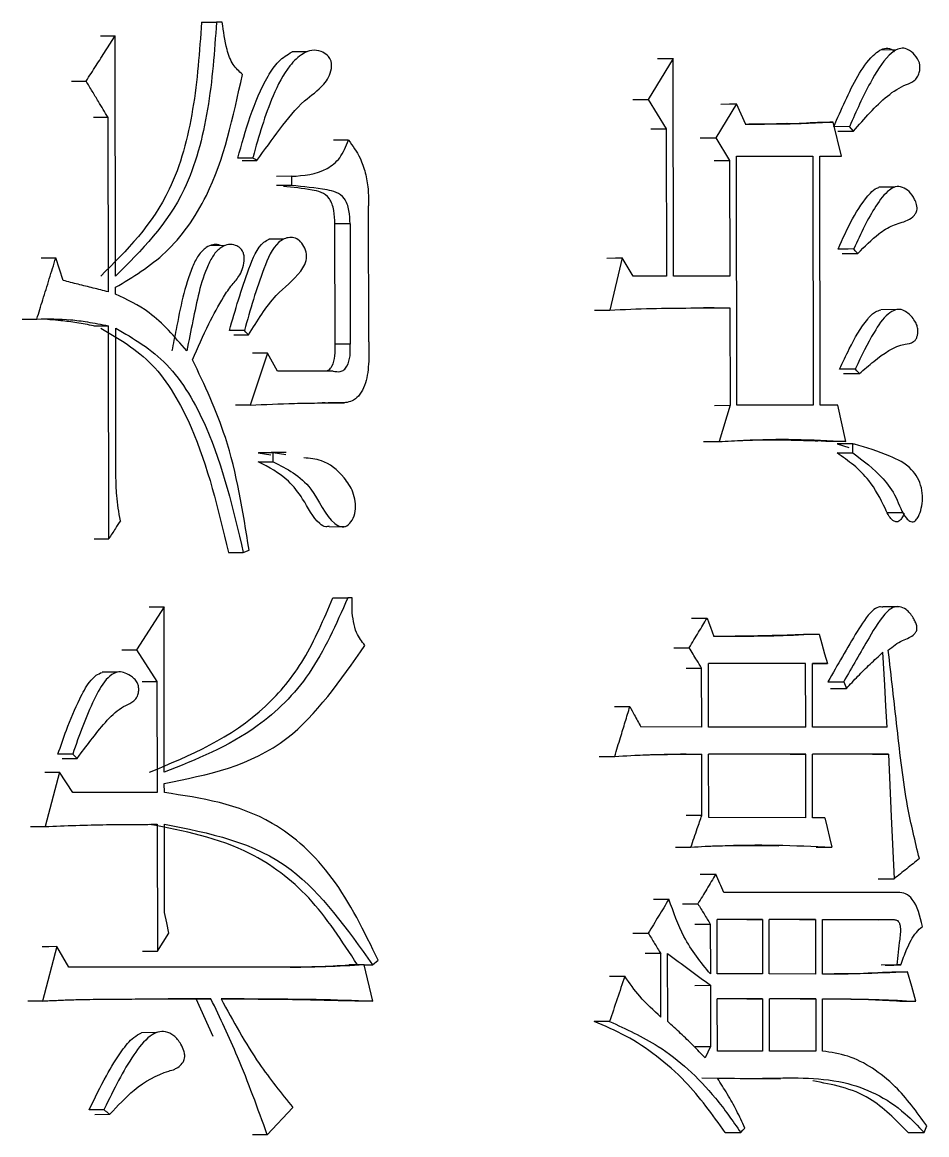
# Model space of a CAD drawing. Header units: millimetres. Extents: x 2384 to 4064, y 886 to 2074.
# Drawn here: x 2982.91 to 2987.23, y 1070.81 to 1076.12 of the extents above; entities that cross this region are included whole.
import ezdxf

# ---------------------------------------------------------------- set-up
doc = ezdxf.new("R2010")
doc.units = ezdxf.units.MM

msp = doc.modelspace()

# ---------------------------------------------------------------- linework, layer by layer
at = {"color": 7, "linetype": 'Continuous', "lineweight": 25}
for p, q in [((2983.7691, 1076.117), (2983.8399, 1076.1172)), ((2983.8674, 1076.1172), (2983.8399, 1076.1172)), ((2983.3583, 1074.9057), (2983.3563, 1076.0524)), ((2984.2727, 1075.9761), (2984.2009, 1075.9759)), ((2986.019, 1075.9436), (2985.9007, 1075.749)), ((2986.0208, 1074.9052), (2986.019, 1075.9436)), ((2987.0845, 1075.9849), (2987.0088, 1075.9847)), ((2983.1474, 1075.8358), (2983.2177, 1075.8361)), ((2985.9007, 1075.749), (2985.9867, 1075.6083)), ((2986.3214, 1075.7272), (2986.2234, 1075.565)), ((2986.3673, 1075.6298), (2986.3214, 1075.7272)), ((2983.3223, 1075.663), (2983.2521, 1075.6627)), ((2983.3237, 1074.83), (2983.3223, 1075.663)), ((2986.8229, 1075.4782), (2986.7838, 1075.6405)), ((2985.9867, 1075.6083), (2985.9878, 1074.9052)), ((2986.8614, 1075.6188), (2986.7863, 1075.6186)), ((2986.8057, 1075.597), (2986.8808, 1075.5972)), ((2984.4699, 1075.5546), (2984.3983, 1075.5544)), ((2986.2234, 1075.565), (2986.2891, 1075.4568)), ((2984.0126, 1075.4682), (2983.9413, 1075.4679)), ((2986.3218, 1075.4784), (2986.6868, 1075.4783)), ((2986.3238, 1074.2885), (2986.3218, 1075.4784)), ((2986.6121, 1075.478), (2986.6868, 1075.4783)), ((2986.6868, 1075.4783), (2986.6888, 1074.2884)), ((2986.7192, 1075.4782), (2986.8229, 1075.4782)), ((2986.7212, 1074.2883), (2986.7192, 1075.4782)), ((2986.748, 1075.478), (2986.8229, 1075.4782)), ((2983.9618, 1075.4571), (2984.0332, 1075.4574)), ((2986.2891, 1075.4568), (2986.29, 1074.9051)), ((2984.1976, 1075.3816), (2984.1264, 1075.3813)), ((2984.1976, 1075.3816), (2984.1977, 1075.3383)), ((2984.1977, 1075.3383), (2984.1265, 1075.3381)), ((2987.0765, 1075.3298), (2987.0009, 1075.3296)), ((2984.5666, 1074.5918), (2984.5655, 1075.2409)), ((2984.4774, 1075.1544), (2984.4054, 1075.1541)), ((2984.4064, 1074.5808), (2984.4054, 1075.1541)), ((2984.4774, 1075.1544), (2984.4784, 1074.581)), ((2983.8786, 1075.0507), (2983.8073, 1075.0504)), ((2984.1607, 1075.0818), (2984.0891, 1075.0815)), ((2983.1079, 1074.8841), (2983.0728, 1074.9923)), ((2985.7763, 1074.9918), (2985.7171, 1074.743)), ((2985.8294, 1074.9052), (2985.7763, 1074.9918)), ((2986.8261, 1075.0128), (2986.9012, 1075.0131)), ((2985.9878, 1074.9052), (2985.8294, 1074.9052)), ((2986.29, 1074.9051), (2986.0208, 1074.9052)), ((2983.3584, 1074.8192), (2983.3584, 1074.8517)), ((2986.2159, 1074.7534), (2986.1652, 1074.7532)), ((2986.2162, 1074.7534), (2986.2903, 1074.7536)), ((2986.2903, 1074.7536), (2986.2911, 1074.2885)), ((2987.0872, 1074.745), (2987.0115, 1074.7447)), ((2983.2538, 1074.6675), (2983.324, 1074.6678)), ((2983.3257, 1073.6509), (2983.324, 1074.6678)), ((2983.3599, 1073.9538), (2983.3587, 1074.6569)), ((2983.9729, 1074.646), (2983.902, 1074.6458)), ((2984.4784, 1074.581), (2984.4064, 1074.5808)), ((2984.0828, 1074.5379), (2984.001, 1074.2891)), ((2984.1308, 1074.4513), (2984.0828, 1074.5379)), ((2984.397, 1074.4513), (2984.1308, 1074.4513)), ((2986.8893, 1074.4613), (2986.8143, 1074.4611)), ((2986.8335, 1074.4395), (2986.9087, 1074.4397)), ((2984.3593, 1074.2996), (2984.3448, 1074.2995)), ((2984.4312, 1074.2998), (2984.373, 1074.2996)), ((2984.4314, 1074.2998), (2984.4516, 1074.2999)), ((2984.001, 1074.2891), (2983.93, 1074.2888)), ((2986.217, 1074.2882), (2986.2911, 1074.2885)), ((2986.2911, 1074.2885), (2986.239, 1074.1154)), ((2986.6888, 1074.2884), (2986.3238, 1074.2885)), ((2986.8055, 1074.2883), (2986.7212, 1074.2883)), ((2986.8446, 1074.1152), (2986.8055, 1074.2883)), ((2986.8018, 1074.1041), (2986.8588, 1074.0877)), ((2986.8769, 1074.1044), (2986.802, 1074.1041)), ((2986.877, 1074.0611), (2986.8769, 1074.1044)), ((2984.0395, 1074.0617), (2984.1001, 1074.0515)), ((2984.111, 1074.0619), (2984.0399, 1074.0617)), ((2984.1731, 1074.0635), (2984.1015, 1074.0632)), ((2984.1716, 1074.0517), (2984.111, 1074.0619)), ((2984.111, 1074.0185), (2984.111, 1074.0619)), ((2986.8019, 1074.061), (2986.877, 1074.0613)), ((2984.0399, 1074.0182), (2984.111, 1074.0185)), ((2987.0406, 1073.7768), (2987.1163, 1073.7771)), ((2984.3791, 1073.7089), (2984.433, 1073.7091)), ((2984.4343, 1073.7091), (2984.4511, 1073.7092)), ((2983.2555, 1073.6507), (2983.3257, 1073.6509)), ((2983.9679, 1073.586), (2983.9953, 1073.5968)), ((2984.3952, 1073.3693), (2984.4668, 1073.3695)), ((2984.4872, 1073.3695), (2984.4668, 1073.3695)), ((2983.5895, 1073.3264), (2983.4584, 1073.1209)), ((2983.5908, 1072.5368), (2983.5895, 1073.3264)), ((2987.0968, 1073.3268), (2987.0211, 1073.3265)), ((2986.5243, 1073.1905), (2986.6417, 1073.1955)), ((2986.0224, 1073.1309), (2986.0962, 1073.1311)), ((2983.4584, 1073.1209), (2983.5555, 1072.9694)), ((2986.156, 1072.7525), (2986.1555, 1073.0337)), ((2986.6519, 1073.0552), (2986.1883, 1073.0554)), ((2986.1888, 1072.7525), (2986.1883, 1073.0554)), ((2986.6519, 1073.0552), (2986.5773, 1073.0549)), ((2986.6524, 1072.7523), (2986.6519, 1073.0552)), ((2986.7557, 1073.0552), (2986.6844, 1073.0552)), ((2986.6849, 1072.7523), (2986.6844, 1073.0552)), ((2986.6844, 1073.0549), (2986.7557, 1073.0552)), ((2983.3644, 1073.014), (2983.2937, 1073.0137)), ((2983.5555, 1072.9694), (2983.5564, 1072.4394)), ((2986.7715, 1072.9359), (2986.8466, 1072.9361)), ((2986.156, 1072.7525), (2985.8661, 1072.7526)), ((2986.6524, 1072.7523), (2986.1888, 1072.7525)), ((2987.0405, 1072.7522), (2986.6849, 1072.7523)), ((2983.1535, 1072.6234), (2983.0832, 1072.6231)), ((2983.1041, 1072.6015), (2983.1744, 1072.6018)), ((2986.082, 1072.6224), (2986.0548, 1072.6224)), ((2986.082, 1072.6224), (2986.1562, 1072.6227)), ((2986.1567, 1072.3306), (2986.1562, 1072.6227)), ((2986.6526, 1072.6225), (2986.189, 1072.6227)), ((2986.1895, 1072.3198), (2986.189, 1072.6227)), ((2986.578, 1072.6223), (2986.6526, 1072.6225)), ((2986.6531, 1072.3196), (2986.6526, 1072.6225)), ((2987.0472, 1072.6224), (2986.6851, 1072.6225)), ((2986.6856, 1072.3196), (2986.6851, 1072.6225)), ((2986.9719, 1072.6221), (2986.6851, 1072.6222)), ((2986.9719, 1072.6221), (2987.0472, 1072.6224)), ((2983.0909, 1072.5368), (2983.0216, 1072.2772)), ((2983.1538, 1072.4394), (2983.0909, 1072.5368)), ((2983.5564, 1072.4394), (2983.1538, 1072.4394)), ((2983.591, 1072.4394), (2983.5909, 1072.4827)), ((2986.1567, 1072.3306), (2986.0825, 1072.3304)), ((2983.4863, 1072.2877), (2983.5074, 1072.2878)), ((2983.5567, 1072.2879), (2983.5577, 1071.6822)), ((2983.592, 1071.8661), (2983.5913, 1072.2879)), ((2986.6531, 1072.3196), (2986.1895, 1072.3198)), ((2986.744, 1072.3196), (2986.6856, 1072.3196)), ((2986.0303, 1072.1789), (2986.1044, 1072.1792)), ((2986.7017, 1072.1787), (2986.7767, 1072.179)), ((2987.0934, 1071.9625), (2986.2623, 1071.9628)), ((2985.9258, 1071.9301), (2985.9994, 1071.9304)), ((2986.1969, 1071.8114), (2986.1973, 1071.5734)), ((2986.4456, 1071.8329), (2986.2297, 1071.833)), ((2986.2301, 1071.5734), (2986.2297, 1071.833)), ((2986.3713, 1071.8327), (2986.4456, 1071.8329)), ((2986.4456, 1071.8329), (2986.446, 1071.5733)), ((2986.6994, 1071.8328), (2986.4782, 1071.8329)), ((2986.4786, 1071.5733), (2986.4782, 1071.8329)), ((2986.6248, 1071.8326), (2986.6994, 1071.8328)), ((2986.6994, 1071.8328), (2986.6999, 1071.5732)), ((2986.7319, 1071.8328), (2987.0743, 1071.8327)), ((2986.7323, 1071.5732), (2986.7319, 1071.8328)), ((2986.9989, 1071.8324), (2986.7319, 1071.8325)), ((2986.999, 1071.8324), (2987.0744, 1071.8327)), ((2983.5577, 1071.6822), (2983.6129, 1071.7687)), ((2983.0784, 1071.7039), (2983.009, 1071.4443)), ((2983.1344, 1071.6065), (2983.0784, 1071.7039)), ((2983.4873, 1071.6819), (2983.5577, 1071.6822)), ((2984.5852, 1071.6171), (2984.6123, 1071.6387)), ((2985.9603, 1071.6708), (2985.8867, 1071.6706)), ((2985.9609, 1071.3679), (2985.9603, 1071.6708)), ((2985.9939, 1071.3463), (2985.9933, 1071.6708)), ((2984.2109, 1071.6064), (2983.1344, 1071.6065)), ((2984.5445, 1071.6171), (2984.4728, 1071.6169)), ((2984.5855, 1071.444), (2984.5445, 1071.6171)), ((2984.5445, 1071.617), (2984.5852, 1071.6171)), ((2987.0875, 1071.6163), (2987.0123, 1071.6161)), ((2987.1068, 1071.6163), (2987.0875, 1071.6163)), ((2985.7154, 1071.5625), (2985.7888, 1071.5627)), ((2986.446, 1071.5733), (2986.2301, 1071.5734)), ((2986.6999, 1071.5732), (2986.4786, 1071.5733)), ((2986.1235, 1071.5191), (2986.1974, 1071.5193)), ((2986.1974, 1071.5193), (2986.1979, 1071.2272)), ((2983.009, 1071.4443), (2982.939, 1071.444)), ((2983.7423, 1071.4547), (2983.6098, 1071.4545)), ((2983.8245, 1071.2748), (2983.7423, 1071.4547)), ((2983.8134, 1071.455), (2983.7426, 1071.4547)), ((2984.5855, 1071.444), (2984.5138, 1071.4438)), ((2986.4462, 1071.4543), (2986.2303, 1071.4544)), ((2986.2308, 1071.2056), (2986.2303, 1071.4544)), ((2986.3719, 1071.4541), (2986.4462, 1071.4543)), ((2986.4462, 1071.4543), (2986.4466, 1071.2055)), ((2986.7001, 1071.4542), (2986.4789, 1071.4543)), ((2986.4793, 1071.2055), (2986.4789, 1071.4543)), ((2986.6254, 1071.454), (2986.7001, 1071.4542)), ((2986.7001, 1071.4542), (2986.7005, 1071.2054)), ((2986.7329, 1071.2054), (2986.7325, 1071.4542)), ((2987.1023, 1071.443), (2987.1778, 1071.4432)), ((2983.5533, 1071.2932), (2983.4825, 1071.2929)), ((2986.124, 1071.227), (2986.1979, 1071.2272)), ((2986.4466, 1071.2055), (2986.2308, 1071.2056)), ((2986.7005, 1071.2054), (2986.4793, 1071.2055)), ((2986.5314, 1071.0708), (2986.1567, 1071.0756)), ((2983.3025, 1070.925), (2983.232, 1070.9248)), ((2983.2599, 1070.9031), (2983.3304, 1070.9033)), ((2984.0824, 1070.806), (2984.2051, 1070.9356)), ((2984.0824, 1070.806), (2984.0113, 1070.8058)), ((2986.2683, 1070.8159), (2986.3428, 1070.8161)), ((2987.1421, 1070.8158), (2987.2175, 1070.816))]:
    msp.add_line(p, q, dxfattribs=at)
at = {"color": 7, "linetype": 'Continuous', "lineweight": 25, "flags": 128}
for points in [[(2983.2861, 1076.0521), (2983.3253, 1076.0523), (2983.3563, 1076.0524)], [(2985.9453, 1075.9434), (2985.9865, 1075.9435), (2986.019, 1075.9436)], [(2985.8271, 1075.7487), (2985.8682, 1075.7488), (2985.9007, 1075.749)], [(2986.2472, 1075.7269), (2986.2886, 1075.7271), (2986.3214, 1075.7272)], [(2986.7088, 1075.6402), (2986.7508, 1075.6404), (2986.7838, 1075.6405)], [(2985.913, 1075.6081), (2985.9541, 1075.6082), (2985.9867, 1075.6083)], [(2986.8809, 1075.5972), (2986.8711, 1075.608), (2986.8614, 1075.6188)], [(2986.1494, 1075.5647), (2986.1907, 1075.5648), (2986.2234, 1075.565)], [(2984.0332, 1075.4573), (2984.0229, 1075.4628), (2984.0127, 1075.4682)], [(2986.2148, 1075.4565), (2986.2564, 1075.4566), (2986.2891, 1075.4568)], [(2983.003, 1074.9921), (2983.042, 1074.9922), (2983.0728, 1074.9923)], [(2985.703, 1074.9915), (2985.7439, 1074.9917), (2985.7763, 1074.9918)], [(2986.8818, 1075.0347), (2986.8544, 1075.0346), (2986.8306, 1075.0345), (2986.8069, 1075.0344)], [(2986.9012, 1075.013), (2986.8964, 1075.0185), (2986.8891, 1075.0266), (2986.8818, 1075.0347)], [(2985.6439, 1074.7428), (2985.6847, 1074.7429), (2985.7171, 1074.743)], [(2982.9128, 1074.7), (2982.9517, 1074.7002), (2982.9826, 1074.7003)], [(2983.9226, 1074.6242), (2983.9482, 1074.6242), (2983.9709, 1074.6243), (2983.9935, 1074.6244)], [(2983.9935, 1074.6244), (2983.9884, 1074.6298), (2983.9807, 1074.6379), (2983.9729, 1074.646)], [(2984.0828, 1074.5379), (2984.0428, 1074.5377), (2984.0117, 1074.5376)], [(2986.9087, 1074.4397), (2986.9038, 1074.4451), (2986.8966, 1074.4532), (2986.8893, 1074.4613)], [(2986.1647, 1074.1152), (2986.2063, 1074.1153), (2986.239, 1074.1154)], [(2986.8446, 1074.1152), (2986.8026, 1074.1151), (2986.7697, 1074.115)], [(2983.8969, 1073.5857), (2983.9255, 1073.5858), (2983.9467, 1073.5859), (2983.9679, 1073.586)], [(2983.519, 1073.3261), (2983.5583, 1073.3263), (2983.5895, 1073.3264)], [(2986.1074, 1073.2715), (2986.1487, 1073.2716), (2986.1813, 1073.2717)], [(2986.1813, 1073.2717), (2986.1896, 1073.2501), (2986.1978, 1073.2284), (2986.2061, 1073.2068), (2986.2143, 1073.1852)], [(2986.6417, 1073.1955), (2986.6836, 1073.1957), (2986.7166, 1073.1958)], [(2986.7166, 1073.1958), (2986.7294, 1073.1497), (2986.7426, 1073.1024), (2986.7557, 1073.0552)], [(2983.3881, 1073.1206), (2983.4273, 1073.1208), (2983.4584, 1073.1209)], [(2987.0405, 1072.7522), (2987.035, 1072.8518), (2987.0294, 1072.9515), (2987.0206, 1073.1091)], [(2986.0816, 1073.0335), (2986.1228, 1073.0336), (2986.1555, 1073.0337)], [(2983.4851, 1072.9692), (2983.5244, 1072.9693), (2983.5555, 1072.9694)], [(2986.7587, 1072.9683), (2986.787, 1072.9684), (2986.8103, 1072.9685), (2986.8336, 1072.9686)], [(2986.8336, 1072.9686), (2986.8401, 1072.9524), (2986.8466, 1072.9361)], [(2985.7396, 1072.8497), (2985.7806, 1072.8498), (2985.813, 1072.8499)], [(2983.1744, 1072.6017), (2983.164, 1072.6125), (2983.1535, 1072.6233)], [(2985.6673, 1072.6117), (2985.7082, 1072.6119), (2985.7406, 1072.612)], [(2987.0472, 1072.6224), (2987.0606, 1072.3249), (2987.074, 1072.0274)], [(2983.0211, 1072.5365), (2983.0601, 1072.5367), (2983.0909, 1072.5368)], [(2982.9518, 1072.2769), (2982.9908, 1072.2771), (2983.0216, 1072.2772)], [(2986.744, 1072.3196), (2986.755, 1072.2724), (2986.7658, 1072.2257), (2986.7767, 1072.179)], [(2986.1488, 1072.0491), (2986.1901, 1072.0492), (2986.2228, 1072.0493)], [(2986.9988, 1072.0271), (2987.0408, 1072.0273), (2987.074, 1072.0274)], [(2986.0638, 1071.9085), (2986.1051, 1071.9086), (2986.1377, 1071.9087)], [(2983.6129, 1071.7687), (2983.6024, 1071.8174), (2983.592, 1071.8661)], [(2986.123, 1071.8111), (2986.1643, 1071.8113), (2986.1969, 1071.8114)], [(2985.8273, 1071.7679), (2985.8683, 1071.7681), (2985.9008, 1071.7682)], [(2983.0784, 1071.7039), (2983.0391, 1071.7037), (2983.0086, 1071.7036)], [(2987.0316, 1071.6161), (2987.0524, 1071.6161), (2987.0733, 1071.6162), (2987.1068, 1071.6163)], [(2987.0636, 1071.5836), (2987.1058, 1071.5838), (2987.139, 1071.5839)], [(2987.1778, 1071.4432), (2987.1584, 1071.5135), (2987.139, 1071.5839)], [(2986.1979, 1071.2272), (2986.1848, 1071.2002), (2986.1718, 1071.1732)], [(2987.2175, 1070.816), (2987.2238, 1070.832), (2987.2302, 1070.8482)], [(2986.3428, 1070.8161), (2986.3526, 1070.8269), (2986.3623, 1070.8378)]]:
    msp.add_lwpolyline(points, dxfattribs=at)
at = {"color": 7, "linetype": 'Continuous', "lineweight": 25}
for points, knots in [([(2983.7687, 1076.117), (2983.7589, 1075.978), (2983.7394, 1075.7019), (2983.6155, 1075.2317), (2983.4107, 1075.0278), (2983.2877, 1074.9055)], [0, 0, 0, 0, 0.288455, 0.572982, 1, 1, 1, 1]), ([(2983.8399, 1076.1172), (2983.8301, 1075.9782), (2983.8105, 1075.7021), (2983.6864, 1075.2318), (2983.4814, 1075.0281), (2983.3583, 1074.9057)], [0, 0, 0, 0, 0.2883555, 0.5728321, 1, 1, 1, 1]), ([(2983.964, 1075.8684), (2983.9479, 1075.8826), (2983.915, 1075.9116), (2983.8826, 1076.0028), (2983.8732, 1076.0736), (2983.8674, 1076.1172)], [0, 0, 0, 0, 0.268422, 0.549119, 1, 1, 1, 1]), ([(2983.2177, 1075.8361), (2983.2336, 1075.8608), (2983.2646, 1075.9092), (2983.3108, 1075.9813), (2983.3412, 1076.0287), (2983.3563, 1076.0524)], [0, 0, 0, 0, 0.342688, 0.671344, 1, 1, 1, 1]), ([(2986.7863, 1075.6186), (2986.8043, 1075.6593), (2986.8582, 1075.7822), (2986.9268, 1075.9195), (2987.0041, 1075.9848), (2987.0362, 1075.9957), (2987.0613, 1075.9913), (2987.073, 1075.9802), (2987.0759, 1075.9774)], [0, 0, 0, 0, 0.242185, 0.729684, 0.820484, 0.897101, 0.974386, 1, 1, 1, 1]), ([(2986.8808, 1075.5973), (2986.9066, 1075.627), (2986.9842, 1075.7167), (2987.0811, 1075.8051), (2987.1652, 1075.8305), (2987.1853, 1075.8541), (2987.1945, 1075.8751), (2987.1983, 1075.8963), (2987.1975, 1075.9151), (2987.1916, 1075.9347), (2987.176, 1075.9599), (2987.1514, 1075.9822), (2987.1205, 1075.996), (2987.0857, 1075.9894), (2987.026, 1075.9427), (2986.9491, 1075.8134), (2986.8927, 1075.6919), (2986.8617, 1075.6196), (2986.8614, 1075.6188)], [0, 0, 0, 0, 0.113222, 0.341329, 0.38756, 0.408091, 0.428645, 0.444622, 0.457842, 0.471061, 0.493508, 0.536208, 0.57005, 0.604095, 0.656288, 0.801564, 0.997973, 1, 1, 1, 1]), ([(2983.9413, 1075.4679), (2983.9601, 1075.5349), (2983.9987, 1075.6723), (2984.0639, 1075.8298), (2984.1345, 1075.9359), (2984.1786, 1075.9624), (2984.2006, 1075.9756)], [0, 0, 0, 0, 0.333821, 0.685285, 0.843209, 1, 1, 1, 1]), ([(2984.0332, 1075.4574), (2984.0693, 1075.5075), (2984.1416, 1075.6078), (2984.2444, 1075.739), (2984.3346, 1075.7953), (2984.3764, 1075.8526), (2984.388, 1075.887), (2984.3901, 1075.9141), (2984.3878, 1075.9312), (2984.3805, 1075.9474), (2984.3646, 1075.9651), (2984.3355, 1075.9807), (2984.2954, 1075.9866), (2984.2426, 1075.9643), (2984.173, 1075.898), (2984.0875, 1075.7298), (2984.0414, 1075.5719), (2984.0132, 1075.4702), (2984.0126, 1075.4682)], [0, 0, 0, 0, 0.1400004, 0.2802678, 0.380159, 0.4099229, 0.4398073, 0.4520324, 0.4624692, 0.472928, 0.4886221, 0.5175156, 0.5586209, 0.5986674, 0.6684248, 0.7874834, 0.995825, 1, 1, 1, 1]), ([(2983.3223, 1075.663), (2983.3069, 1075.6884), (2983.2818, 1075.7299), (2983.247, 1075.7876), (2983.2275, 1075.8199), (2983.2177, 1075.8361)], [0, 0, 0, 0, 0.440546, 0.720273, 1, 1, 1, 1]), ([(2983.3584, 1074.8517), (2983.4407, 1074.9009), (2983.6074, 1075.0007), (2983.8485, 1075.3364), (2983.9198, 1075.665), (2983.964, 1075.8684)], [0, 0, 0, 0, 0.270771, 0.548729, 1, 1, 1, 1]), ([(2986.5636, 1075.6331), (2986.5625, 1075.6331), (2986.5485, 1075.6326), (2986.459, 1075.6302), (2986.3984, 1075.6299), (2986.3668, 1075.6298), (2986.3636, 1075.6298), (2986.3632, 1075.6298)], [0, 0, 0, 0, 0.046645, 0.564072, 0.83906, 0.977075, 1, 1, 1, 1]), ([(2986.7838, 1075.6405), (2986.7388, 1075.6378), (2986.6473, 1075.6324), (2986.5084, 1075.6296), (2986.4144, 1075.6297), (2986.3673, 1075.6298)], [0, 0, 0, 0, 0.32498, 0.662444, 1, 1, 1, 1]), ([(2986.5634, 1075.6332), (2986.565, 1075.6332), (2986.6136, 1075.6344), (2986.662, 1075.6374), (2986.7088, 1075.6402)], [0, 0, 0, 0, 0.033685, 1, 1, 1, 1]), ([(2984.1976, 1075.3816), (2984.256, 1075.3855), (2984.3378, 1075.3911), (2984.4334, 1075.465), (2984.4575, 1075.5243), (2984.4699, 1075.5546)], [0, 0, 0, 0, 0.550462, 0.77054, 1, 1, 1, 1]), ([(2984.4699, 1075.5546), (2984.49, 1075.5275), (2984.5234, 1075.4823), (2984.552, 1075.3987), (2984.5655, 1075.321), (2984.5655, 1075.2677), (2984.5655, 1075.2409)], [0, 0, 0, 0, 0.330967, 0.551079, 0.77486, 1, 1, 1, 1]), ([(2984.4054, 1075.1541), (2984.4046, 1075.1759), (2984.4031, 1075.2187), (2984.3821, 1075.2799), (2984.3398, 1075.3081), (2984.2654, 1075.3222), (2984.2049, 1075.3288), (2984.1592, 1075.3338)], [0, 0, 0, 0, 0.143851, 0.283395, 0.424958, 0.565398, 1, 1, 1, 1]), ([(2984.4774, 1075.1544), (2984.4766, 1075.1761), (2984.475, 1075.2189), (2984.454, 1075.2802), (2984.4117, 1075.3084), (2984.3262, 1075.3245), (2984.2546, 1075.3322), (2984.1977, 1075.3383)], [0, 0, 0, 0, 0.13003, 0.256202, 0.38429, 0.511395, 1, 1, 1, 1]), ([(2986.8067, 1075.0344), (2986.8289, 1075.0834), (2986.8735, 1075.1818), (2986.9367, 1075.2783), (2986.9832, 1075.3243), (2986.9977, 1075.3273), (2987.0009, 1075.3279)], [0, 0, 0, 0, 0.420368, 0.843277, 0.965689, 1, 1, 1, 1]), ([(2986.9012, 1075.0131), (2986.9336, 1075.0466), (2986.986, 1075.1007), (2987.0676, 1075.1513), (2987.1272, 1075.164), (2987.1653, 1075.1868), (2987.1789, 1075.2066), (2987.1834, 1075.2189), (2987.1845, 1075.2324), (2987.1813, 1075.251), (2987.1696, 1075.2793), (2987.1474, 1075.3111), (2987.1145, 1075.3313), (2987.0809, 1075.335), (2987.0352, 1075.3071), (2986.9857, 1075.241), (2986.9312, 1075.1435), (2986.8984, 1075.072), (2986.882, 1075.0349), (2986.8818, 1075.0347)], [0, 0, 0, 0, 0.1579546, 0.2552425, 0.352491, 0.4017259, 0.4171918, 0.4278337, 0.4385563, 0.4524203, 0.4780303, 0.5263526, 0.5730683, 0.6190817, 0.6586081, 0.7686904, 0.8812948, 0.9991316, 1, 1, 1, 1]), ([(2983.9935, 1074.6244), (2984.0345, 1074.692), (2984.1071, 1074.8118), (2984.2162, 1074.8898), (2984.2631, 1074.9587), (2984.2737, 1074.9998), (2984.2629, 1075.0405), (2984.243, 1075.0707), (2984.2169, 1075.088), (2984.1894, 1075.0908), (2984.1624, 1075.0846), (2984.1107, 1075.0502), (2984.0434, 1074.8924), (2984.0011, 1074.7444), (2983.9729, 1074.646)], [0, 0, 0, 0, 0.207965, 0.368358, 0.401514, 0.432917, 0.464664, 0.497814, 0.528601, 0.558738, 0.58913, 0.619745, 0.747266, 1, 1, 1, 1]), ([(2983.8585, 1075.0506), (2983.856, 1075.0519), (2983.8444, 1075.0579), (2983.8205, 1075.0568), (2983.7861, 1075.0414), (2983.7516, 1075.0053), (2983.6915, 1074.8798), (2983.6608, 1074.7184), (2983.6337, 1074.5824), (2983.6269, 1074.5485)], [0, 0, 0, 0, 0.017072, 0.080407, 0.150099, 0.250153, 0.352308, 0.838634, 1, 1, 1, 1]), ([(2983.7255, 1074.5054), (2983.7507, 1074.5635), (2983.7959, 1074.6677), (2983.8608, 1074.7857), (2983.911, 1074.8629), (2983.9482, 1074.9017), (2983.9679, 1074.946), (2983.9738, 1074.9802), (2983.9716, 1075.0073), (2983.9648, 1075.0255), (2983.9509, 1075.0419), (2983.928, 1075.0547), (2983.8975, 1075.0589), (2983.8613, 1075.0445), (2983.8266, 1075.0107), (2983.768, 1074.8984), (2983.7359, 1074.7346), (2983.7075, 1074.596), (2983.6979, 1074.5487)], [0, 0, 0, 0, 0.150807, 0.27095, 0.330996, 0.38361, 0.414403, 0.445341, 0.45949, 0.473772, 0.489764, 0.515212, 0.550088, 0.5845, 0.63153, 0.679772, 0.890804, 1, 1, 1, 1]), ([(2983.9016, 1074.6458), (2983.9298, 1074.7434), (2983.9723, 1074.8903), (2984.0386, 1075.052), (2984.0823, 1075.0775), (2984.0906, 1075.0823)], [0, 0, 0, 0, 0.616242, 0.927085, 1, 1, 1, 1]), ([(2982.9826, 1074.7003), (2982.992, 1074.7308), (2983.0118, 1074.7948), (2983.0419, 1074.8921), (2983.0625, 1074.9589), (2983.0728, 1074.9923)], [0, 0, 0, 0, 0.313874, 0.656937, 1, 1, 1, 1]), ([(2983.3237, 1074.83), (2983.2995, 1074.8361), (2983.2514, 1074.8482), (2983.1795, 1074.8662), (2983.1318, 1074.8782), (2983.1079, 1074.8841)], [0, 0, 0, 0, 0.337402, 0.668701, 1, 1, 1, 1]), ([(2983.6979, 1074.5487), (2983.6403, 1074.6155), (2983.5382, 1074.7339), (2983.413, 1074.7933), (2983.3584, 1074.8192)], [0, 0, 0, 0, 0.5638169, 1, 1, 1, 1]), ([(2985.7171, 1074.743), (2985.7837, 1074.746), (2985.9129, 1074.7519), (2986.104, 1074.7531), (2986.2282, 1074.7535), (2986.2903, 1074.7536)], [0, 0, 0, 0, 0.3467917, 0.6733841, 1, 1, 1, 1]), ([(2986.8142, 1074.4611), (2986.8293, 1074.4937), (2986.8692, 1074.5794), (2986.9242, 1074.6758), (2986.9797, 1074.7355), (2987.0029, 1074.7414), (2987.0115, 1074.7435)], [0, 0, 0, 0, 0.2837331, 0.7470697, 0.9066099, 1, 1, 1, 1]), ([(2986.9087, 1074.4397), (2986.9314, 1074.4595), (2987, 1074.519), (2987.0864, 1074.5793), (2987.1586, 1074.5836), (2987.1774, 1074.6003), (2987.184, 1074.614), (2987.1878, 1074.6306), (2987.1883, 1074.6495), (2987.184, 1074.6714), (2987.1675, 1074.7029), (2987.1414, 1074.7291), (2987.109, 1074.7481), (2987.0774, 1074.7452), (2987.0291, 1074.7161), (2986.9642, 1074.6178), (2986.9173, 1074.5236), (2986.8898, 1074.4625), (2986.8893, 1074.4613)], [0, 0, 0, 0, 0.107767, 0.32496, 0.382514, 0.397632, 0.412827, 0.427374, 0.444539, 0.463227, 0.487606, 0.551578, 0.589699, 0.627997, 0.678888, 0.799967, 0.99622, 1, 1, 1, 1]), ([(2982.9826, 1074.7003), (2983.0363, 1074.701), (2983.117, 1074.7021), (2983.2306, 1074.686), (2983.2905, 1074.6743), (2983.324, 1074.6678)], [0, 0, 0, 0, 0.469365, 0.703745, 1, 1, 1, 1]), ([(2983.033, 1074.6992), (2983.0367, 1074.699), (2983.0571, 1074.6979), (2983.0798, 1074.6957), (2983.0983, 1074.6939)], [0, 0, 0, 0, 0.185192, 1, 1, 1, 1]), ([(2983.2535, 1074.6675), (2983.2268, 1074.673), (2983.175, 1074.6836), (2983.1226, 1074.6895), (2983.0972, 1074.6924)], [0, 0, 0, 0, 0.514829, 1, 1, 1, 1]), ([(2983.2882, 1074.6567), (2983.3734, 1074.607), (2983.5471, 1074.5058), (2983.7697, 1074.1245), (2983.8481, 1073.7916), (2983.8965, 1073.5857)], [0, 0, 0, 0, 0.269109, 0.548026, 1, 1, 1, 1]), ([(2983.3587, 1074.6569), (2983.4441, 1074.6073), (2983.6179, 1074.5061), (2983.8408, 1074.1248), (2983.9193, 1073.7918), (2983.9679, 1073.586)], [0, 0, 0, 0, 0.269245, 0.548175, 1, 1, 1, 1]), ([(2984.3642, 1074.4522), (2984.3683, 1074.4536), (2984.3785, 1074.4573), (2984.3966, 1074.4801), (2984.4077, 1074.5254), (2984.4068, 1074.5622), (2984.4064, 1074.5808)], [0, 0, 0, 0, 0.116368, 0.29133, 0.641193, 1, 1, 1, 1]), ([(2984.397, 1074.4513), (2984.4082, 1074.4494), (2984.4257, 1074.4465), (2984.4488, 1074.4564), (2984.4687, 1074.4799), (2984.4797, 1074.5258), (2984.4788, 1074.5625), (2984.4784, 1074.581)], [0, 0, 0, 0, 0.227751, 0.352705, 0.480942, 0.73722, 1, 1, 1, 1]), ([(2984.5666, 1074.5918), (2984.5674, 1074.5563), (2984.5689, 1074.4857), (2984.5552, 1074.3968), (2984.5264, 1074.3393), (2984.4872, 1074.3022), (2984.4531, 1074.3008), (2984.4312, 1074.2998)], [0, 0, 0, 0, 0.261044, 0.518862, 0.648585, 0.774158, 1, 1, 1, 1]), ([(2983.9953, 1073.5968), (2983.9661, 1073.7815), (2983.9146, 1074.1083), (2983.7828, 1074.3851), (2983.7255, 1074.5054)], [0, 0, 0, 0, 0.565186, 1, 1, 1, 1]), ([(2984.001, 1074.2891), (2984.0714, 1074.2925), (2984.1785, 1074.2977), (2984.3219, 1074.2997), (2984.3948, 1074.2998), (2984.4312, 1074.2998)], [0, 0, 0, 0, 0.4898996, 0.7449371, 1, 1, 1, 1]), ([(2986.239, 1074.1154), (2986.278, 1074.1176), (2986.3989, 1074.1243), (2986.6012, 1074.1292), (2986.7634, 1074.1199), (2986.8446, 1074.1152)], [0, 0, 0, 0, 0.1922936, 0.5957899, 1, 1, 1, 1]), ([(2986.3306, 1074.1202), (2986.3901, 1074.1221), (2986.4807, 1074.125), (2986.6254, 1074.1217), (2986.6859, 1074.1196), (2986.7043, 1074.1188), (2986.7097, 1074.1186), (2986.7097, 1074.1186), (2986.7098, 1074.1186)], [0, 0, 0, 0, 0.530517, 0.808474, 0.954214, 0.981207, 0.99626, 1, 1, 1, 1]), ([(2986.7695, 1074.115), (2986.7647, 1074.1153), (2986.7551, 1074.1158), (2986.7406, 1074.1167), (2986.7261, 1074.1176), (2986.7139, 1074.1183), (2986.7065, 1074.1187), (2986.7039, 1074.1189)], [0, 0, 0, 0, 0.220492, 0.440985, 0.661478, 0.881971, 1, 1, 1, 1]), ([(2986.8771, 1074.0612), (2986.9274, 1074.0244), (2987.003, 1073.969), (2987.0866, 1073.8551), (2987.1141, 1073.7658), (2987.147, 1073.7358), (2987.16, 1073.7314), (2987.1704, 1073.7331), (2987.1809, 1073.7414), (2987.1937, 1073.7618), (2987.2056, 1073.7971), (2987.2124, 1073.8447), (2987.2062, 1073.8969), (2987.1874, 1073.9449), (2987.1394, 1074.0072), (2987.0344, 1074.0574), (2986.9394, 1074.0879), (2986.8796, 1074.1037), (2986.8769, 1074.1044)], [0, 0, 0, 0, 0.193083, 0.290159, 0.386757, 0.407978, 0.421446, 0.432596, 0.443753, 0.462205, 0.496551, 0.533837, 0.572076, 0.615276, 0.659301, 0.789077, 0.99075, 1, 1, 1, 1]), ([(2984.111, 1074.0185), (2984.1761, 1073.9859), (2984.2941, 1073.9267), (2984.3628, 1073.748), (2984.4325, 1073.7054), (2984.4641, 1073.7102), (2984.4895, 1073.7392), (2984.5049, 1073.7816), (2984.5044, 1073.8301), (2984.4881, 1073.8882), (2984.4374, 1073.9659), (2984.3547, 1074.0295), (2984.2854, 1074.0351), (2984.2571, 1074.0374)], [0, 0, 0, 0, 0.243162, 0.441204, 0.477801, 0.513488, 0.551656, 0.591833, 0.631217, 0.67095, 0.748529, 0.897346, 1, 1, 1, 1]), ([(2987.1214, 1073.7729), (2987.1213, 1073.7726), (2987.1192, 1073.7643), (2987.1123, 1073.7518), (2987.1024, 1073.7378), (2987.0919, 1073.7317), (2987.0806, 1073.7317), (2987.0661, 1073.7393), (2987.0482, 1073.7596), (2987.016, 1073.8312), (2986.9461, 1073.9597), (2986.8557, 1074.0232), (2986.802, 1074.061)], [0, 0, 0, 0, 0.001933, 0.042897, 0.076744, 0.100254, 0.123763, 0.157808, 0.211391, 0.283825, 0.573907, 1, 1, 1, 1]), ([(2984.3785, 1073.7115), (2984.3728, 1073.7099), (2984.3571, 1073.7056), (2984.3051, 1073.741), (2984.2602, 1073.8359), (2984.1683, 1073.9527), (2984.0895, 1073.9928), (2984.0395, 1074.0182)], [0, 0, 0, 0, 0.042189, 0.115409, 0.397672, 0.617841, 1, 1, 1, 1]), ([(2983.3811, 1073.7375), (2983.3741, 1073.7772), (2983.3616, 1073.8484), (2983.3604, 1073.9216), (2983.3599, 1073.9538)], [0, 0, 0, 0, 0.558835, 1, 1, 1, 1]), ([(2983.3811, 1073.7375), (2983.3732, 1073.7251), (2983.36, 1073.7045), (2983.3415, 1073.6757), (2983.331, 1073.6592), (2983.3257, 1073.6509)], [0, 0, 0, 0, 0.4283602, 0.7141801, 1, 1, 1, 1]), ([(2983.52, 1072.5365), (2983.7143, 1072.6171), (2983.9872, 1072.7302), (2984.2686, 1073.0677), (2984.3524, 1073.2679), (2984.3948, 1073.3693)], [0, 0, 0, 0, 0.549349, 0.771863, 1, 1, 1, 1]), ([(2984.4668, 1073.3695), (2984.4107, 1073.2426), (2984.3001, 1072.9922), (2983.9934, 1072.6959), (2983.7428, 1072.5968), (2983.5908, 1072.5368)], [0, 0, 0, 0, 0.288413, 0.568681, 1, 1, 1, 1]), ([(2984.5487, 1073.1423), (2984.5338, 1073.161), (2984.5088, 1073.1923), (2984.4927, 1073.2556), (2984.4861, 1073.312), (2984.4868, 1073.3503), (2984.4872, 1073.3695)], [0, 0, 0, 0, 0.328875, 0.550213, 0.774687, 1, 1, 1, 1]), ([(2987.0209, 1073.3247), (2987.0136, 1073.3256), (2986.9962, 1073.3276), (2986.95, 1073.2922), (2986.8719, 1073.1671), (2986.8045, 1073.0489), (2986.7585, 1072.9683)], [0, 0, 0, 0, 0.060218, 0.14333, 0.415955, 1, 1, 1, 1]), ([(2987.0463, 1073.12), (2987.0683, 1073.1372), (2987.1002, 1073.1622), (2987.1441, 1073.1772), (2987.1666, 1073.1904), (2987.1783, 1073.2049), (2987.1825, 1073.2149), (2987.1838, 1073.2251), (2987.1818, 1073.2389), (2987.1755, 1073.2556), (2987.1599, 1073.284), (2987.1357, 1073.3145), (2987.1005, 1073.3288), (2987.0688, 1073.3266), (2987.0153, 1073.2813), (2986.9404, 1073.1545), (2986.8738, 1073.0385), (2986.8336, 1072.9686)], [0, 0, 0, 0, 0.116231, 0.1683248, 0.2127071, 0.2288047, 0.2388545, 0.248985, 0.2602075, 0.2820342, 0.3080202, 0.3751055, 0.4260063, 0.4769913, 0.5204189, 0.7110691, 1, 1, 1, 1]), ([(2986.0962, 1073.1311), (2986.1037, 1073.1435), (2986.1186, 1073.1682), (2986.147, 1073.215), (2986.1679, 1073.2495), (2986.1813, 1073.2717)], [0, 0, 0, 0, 0.2636063, 0.5272126, 1, 1, 1, 1]), ([(2986.7166, 1073.1958), (2986.6509, 1073.1925), (2986.5348, 1073.1867), (2986.3672, 1073.1846), (2986.2653, 1073.185), (2986.2143, 1073.1852)], [0, 0, 0, 0, 0.394039, 0.696995, 1, 1, 1, 1]), ([(2986.5245, 1073.1899), (2986.5229, 1073.1899), (2986.5077, 1073.1894), (2986.3761, 1073.1856), (2986.298, 1073.1853), (2986.261, 1073.1851), (2986.2472, 1073.1851), (2986.24, 1073.1851), (2986.2401, 1073.1851), (2986.2401, 1073.1851)], [0, 0, 0, 0, 0.0624666, 0.6020125, 0.8022295, 0.8937769, 0.9664175, 0.9871548, 1, 1, 1, 1]), ([(2983.5909, 1072.4827), (2983.7975, 1072.5244), (2984.1707, 1072.5997), (2984.432, 1072.9748), (2984.5487, 1073.1423)], [0, 0, 0, 0, 0.55346, 1, 1, 1, 1]), ([(2986.1555, 1073.0337), (2986.148, 1073.0461), (2986.1343, 1073.0685), (2986.1145, 1073.101), (2986.1023, 1073.1211), (2986.0962, 1073.1311)], [0, 0, 0, 0, 0.380769, 0.690384, 1, 1, 1, 1]), ([(2986.8466, 1072.9361), (2986.8647, 1072.9559), (2986.9019, 1072.9965), (2986.9602, 1073.0537), (2987.0005, 1073.0906), (2987.0206, 1073.1091)], [0, 0, 0, 0, 0.320488, 0.660066, 1, 1, 1, 1]), ([(2987.1949, 1072.1239), (2987.1748, 1072.2067), (2987.1259, 1072.4084), (2987.0892, 1072.7464), (2987.0606, 1072.9954), (2987.0463, 1073.1199)], [0, 0, 0, 0, 0.258421, 0.6289824, 1, 1, 1, 1]), ([(2983.0832, 1072.6231), (2983.0964, 1072.6614), (2983.1276, 1072.7523), (2983.1768, 1072.8687), (2983.2241, 1072.9581), (2983.262, 1072.9999), (2983.284, 1073.0094), (2983.2935, 1073.0134)], [0, 0, 0, 0, 0.253725, 0.603073, 0.807077, 0.917147, 1, 1, 1, 1]), ([(2983.1744, 1072.6018), (2983.1798, 1072.6092), (2983.207, 1072.6462), (2983.2791, 1072.7392), (2983.3605, 1072.8404), (2983.4389, 1072.8689), (2983.4583, 1072.8905), (2983.4665, 1072.9102), (2983.4696, 1072.9309), (2983.4676, 1072.95), (2983.4604, 1072.9679), (2983.4422, 1072.9897), (2983.4148, 1073.0068), (2983.3814, 1073.0192), (2983.3462, 1073.0097), (2983.2992, 1072.9688), (2983.2516, 1072.8778), (2983.1998, 1072.7575), (2983.169, 1072.6682), (2983.1535, 1072.6233)], [0, 0, 0, 0, 0.025946, 0.129765, 0.338784, 0.385932, 0.404152, 0.422427, 0.440777, 0.454643, 0.46854, 0.48998, 0.535409, 0.570955, 0.606999, 0.655233, 0.757859, 0.878392, 1, 1, 1, 1]), ([(2985.7406, 1072.612), (2985.7499, 1072.6424), (2985.7666, 1072.6972), (2985.7907, 1072.7765), (2985.8056, 1072.8255), (2985.813, 1072.8499)], [0, 0, 0, 0, 0.382821, 0.69141, 1, 1, 1, 1]), ([(2985.813, 1072.8499), (2985.8201, 1072.837), (2985.8325, 1072.8142), (2985.8502, 1072.7818), (2985.8608, 1072.7623), (2985.8661, 1072.7526)], [0, 0, 0, 0, 0.400148, 0.700074, 1, 1, 1, 1]), ([(2985.7406, 1072.612), (2985.792, 1072.6151), (2985.8872, 1072.6208), (2986.0257, 1072.623), (2986.1127, 1072.6228), (2986.1562, 1072.6227)], [0, 0, 0, 0, 0.370073, 0.685, 1, 1, 1, 1]), ([(2985.8456, 1072.6179), (2985.8476, 1072.618), (2985.8706, 1072.6191), (2985.9602, 1072.6218), (2986.028, 1072.6223), (2986.061, 1072.6224), (2986.0686, 1072.6225), (2986.0696, 1072.6225), (2986.0701, 1072.6225)], [0, 0, 0, 0, 0.049057, 0.555336, 0.817136, 0.934648, 0.964386, 1, 1, 1, 1]), ([(2984.6123, 1071.6387), (2984.5449, 1071.7768), (2984.4123, 1072.0487), (2984.0596, 1072.3692), (2983.7677, 1072.4129), (2983.591, 1072.4394)], [0, 0, 0, 0, 0.289357, 0.569882, 1, 1, 1, 1]), ([(2986.1044, 1072.1792), (2986.1095, 1072.194), (2986.1197, 1072.2236), (2986.1371, 1072.2741), (2986.1495, 1072.3097), (2986.1567, 1072.3306)], [0, 0, 0, 0, 0.293254, 0.586508, 1, 1, 1, 1]), ([(2983.0216, 1072.2772), (2983.1196, 1072.2811), (2983.2581, 1072.2866), (2983.4362, 1072.2876), (2983.5165, 1072.2878), (2983.5567, 1072.2879)], [0, 0, 0, 0, 0.547988, 0.773992, 1, 1, 1, 1]), ([(2984.5131, 1071.6168), (2984.4395, 1071.7303), (2984.294, 1071.9544), (2983.9528, 1072.205), (2983.6838, 1072.2564), (2983.5204, 1072.2877)], [0, 0, 0, 0, 0.287054, 0.56721, 1, 1, 1, 1]), ([(2983.5913, 1072.2879), (2983.8044, 1072.2468), (2984.1899, 1072.1724), (2984.463, 1071.7887), (2984.5852, 1071.6171)], [0, 0, 0, 0, 0.552698, 1, 1, 1, 1]), ([(2986.1044, 1072.1792), (2986.15, 1072.1817), (2986.2854, 1072.189), (2986.51, 1072.1908), (2986.6877, 1072.1829), (2986.7767, 1072.179)], [0, 0, 0, 0, 0.202288, 0.600921, 1, 1, 1, 1]), ([(2986.183, 1072.1832), (2986.1843, 1072.1833), (2986.1908, 1072.1836), (2986.2641, 1072.1862), (2986.3888, 1072.1884), (2986.4697, 1072.1868), (2986.5239, 1072.1858)], [0, 0, 0, 0, 0.049405, 0.249194, 0.497626, 1, 1, 1, 1]), ([(2987.1949, 1072.1239), (2987.1748, 1072.1078), (2987.1346, 1072.0757), (2987.0942, 1072.0435), (2987.074, 1072.0274)], [0, 0, 0, 0, 0.497808, 1, 1, 1, 1]), ([(2986.2228, 1072.0493), (2986.2086, 1072.0259), (2986.1803, 1071.979), (2986.1519, 1071.9322), (2986.1377, 1071.9087)], [0, 0, 0, 0, 0.500001, 1, 1, 1, 1]), ([(2986.2623, 1071.9628), (2986.2557, 1071.9772), (2986.2425, 1072.0061), (2986.2294, 1072.0349), (2986.2228, 1072.0493)], [0, 0, 0, 0, 0.500003, 1, 1, 1, 1]), ([(2987.2093, 1071.8002), (2987.1976, 1071.849), (2987.1816, 1071.9161), (2987.1297, 1071.9602), (2987.1054, 1071.9617), (2987.0934, 1071.9625)], [0, 0, 0, 0, 0.574728, 0.78886, 1, 1, 1, 1]), ([(2985.9994, 1071.9304), (2985.983, 1071.9034), (2985.9502, 1071.8493), (2985.9172, 1071.7952), (2985.9008, 1071.7682)], [0, 0, 0, 0, 0.499872, 1, 1, 1, 1]), ([(2986.1973, 1071.5734), (2986.152, 1071.6289), (2986.0702, 1071.729), (2986.0212, 1071.8683), (2985.9994, 1071.9304)], [0, 0, 0, 0, 0.5548825, 1, 1, 1, 1]), ([(2986.1377, 1071.9087), (2986.1476, 1071.8925), (2986.1673, 1071.8601), (2986.1871, 1071.8276), (2986.1969, 1071.8114)], [0, 0, 0, 0, 0.500001, 1, 1, 1, 1]), ([(2987.0743, 1071.8327), (2987.0799, 1071.8324), (2987.0889, 1071.8319), (2987.0987, 1071.8194), (2987.1078, 1071.7897), (2987.0979, 1071.7186), (2987.0916, 1071.6569), (2987.0875, 1071.6163)], [0, 0, 0, 0, 0.100185, 0.161773, 0.226321, 0.490481, 1, 1, 1, 1]), ([(2987.1068, 1071.6163), (2987.1155, 1071.6415), (2987.1296, 1071.6827), (2987.1548, 1071.7345), (2987.1793, 1071.7733), (2987.1994, 1071.7913), (2987.2093, 1071.8002)], [0, 0, 0, 0, 0.346429, 0.567933, 0.786121, 1, 1, 1, 1]), ([(2985.9008, 1071.7682), (2985.9107, 1071.752), (2985.9306, 1071.7195), (2985.9504, 1071.6871), (2985.9603, 1071.6708)], [0, 0, 0, 0, 0.500001, 1, 1, 1, 1]), ([(2985.9933, 1071.6708), (2986.0274, 1071.6456), (2986.0955, 1071.5951), (2986.1635, 1071.5446), (2986.1974, 1071.5193)], [0, 0, 0, 0, 0.5, 1, 1, 1, 1]), ([(2984.1916, 1071.6064), (2984.2045, 1071.6064), (2984.2479, 1071.6065), (2984.3416, 1071.6087), (2984.4221, 1071.6137), (2984.4724, 1071.6169)], [0, 0, 0, 0, 0.137829, 0.461511, 1, 1, 1, 1]), ([(2984.5445, 1071.6171), (2984.4834, 1071.6133), (2984.3974, 1071.608), (2984.2861, 1071.6065), (2984.2359, 1071.6064), (2984.2109, 1071.6064)], [0, 0, 0, 0, 0.550657, 0.775317, 1, 1, 1, 1]), ([(2987.139, 1071.5839), (2987.0633, 1071.5799), (2986.9579, 1071.5743), (2986.8221, 1071.5733), (2986.7622, 1071.5732), (2986.7323, 1071.5732)], [0, 0, 0, 0, 0.560315, 0.780152, 1, 1, 1, 1]), ([(2986.7643, 1071.5733), (2986.7664, 1071.5733), (2986.8063, 1071.5734), (2986.9062, 1071.5754), (2987.0036, 1071.5805), (2987.0636, 1071.5836)], [0, 0, 0, 0, 0.020888, 0.39739, 1, 1, 1, 1]), ([(2985.7887, 1071.5627), (2985.7767, 1071.5266), (2985.7525, 1071.4545), (2985.7283, 1071.3824), (2985.7163, 1071.3464)], [0, 0, 0, 0, 0.500055, 1, 1, 1, 1]), ([(2985.9609, 1071.3679), (2985.9262, 1071.399), (2985.864, 1071.4546), (2985.8118, 1071.5296), (2985.7888, 1071.5627)], [0, 0, 0, 0, 0.557716, 1, 1, 1, 1]), ([(2983.009, 1071.4443), (2983.0146, 1071.4445), (2983.0258, 1071.4451), (2983.0398, 1071.4458), (2983.0537, 1071.4465), (2983.0677, 1071.4471), (2983.0844, 1071.4479), (2983.1067, 1071.4488), (2983.1291, 1071.4496), (2983.1569, 1071.4505), (2983.2183, 1071.4518), (2983.2851, 1071.453), (2983.3518, 1071.4534), (2983.4185, 1071.4537), (2983.485, 1071.4542), (2983.5515, 1071.4544), (2983.5792, 1071.4545), (2983.6013, 1071.4546), (2983.6179, 1071.4546), (2983.6345, 1071.4547), (2983.6483, 1071.4547), (2983.6621, 1071.4547), (2983.6732, 1071.4548), (2983.687, 1071.4548), (2983.698, 1071.4548), (2983.7118, 1071.4548), (2983.7229, 1071.4548), (2983.7367, 1071.4549), (2983.7463, 1071.4549), (2983.756, 1071.4549), (2983.7615, 1071.4549), (2983.7684, 1071.4549), (2983.7739, 1071.4549), (2983.7808, 1071.4549), (2983.7863, 1071.4549), (2983.7932, 1071.4549), (2983.7987, 1071.455), (2983.8059, 1071.455), (2983.8103, 1071.455), (2983.8134, 1071.455)], [0, 0, 0, 0, 0.020702, 0.041404, 0.051755, 0.072457, 0.093159, 0.113861, 0.155266, 0.175968, 0.217372, 0.382989, 0.424393, 0.465797, 0.631413, 0.672817, 0.714222, 0.734924, 0.755626, 0.776328, 0.79703, 0.807381, 0.828083, 0.838434, 0.859136, 0.869487, 0.890189, 0.90054, 0.921242, 0.926417, 0.936768, 0.941944, 0.952295, 0.95747, 0.967821, 0.972997, 0.983348, 0.988524, 1, 1, 1, 1]), ([(2984.0824, 1070.806), (2984.0369, 1070.9315), (2983.9559, 1071.155), (2983.8568, 1071.3635), (2983.8134, 1071.455)], [0, 0, 0, 0, 0.561153, 1, 1, 1, 1]), ([(2983.8615, 1071.455), (2983.9227, 1071.4548), (2984.0747, 1071.4543), (2984.3163, 1071.4541), (2984.4958, 1071.4474), (2984.5855, 1071.444)], [0, 0, 0, 0, 0.252145, 0.626035, 1, 1, 1, 1]), ([(2983.8615, 1071.455), (2983.9198, 1071.3485), (2984.0232, 1071.1597), (2984.1499, 1071.0036), (2984.2051, 1070.9356)], [0, 0, 0, 0, 0.563978, 1, 1, 1, 1]), ([(2983.9723, 1071.4541), (2983.9476, 1071.4542), (2983.9108, 1071.4544), (2983.8738, 1071.4545), (2983.8618, 1071.4545)], [0, 0, 0, 0, 0.673597, 1, 1, 1, 1]), ([(2983.9723, 1071.4542), (2984.0309, 1071.4538), (2984.1268, 1071.4533), (2984.266, 1071.4512), (2984.3666, 1071.4488), (2984.4366, 1071.4468), (2984.4617, 1071.4461), (2984.4657, 1071.446), (2984.4667, 1071.4459), (2984.4664, 1071.446), (2984.466, 1071.446), (2984.4656, 1071.446), (2984.465, 1071.446), (2984.4638, 1071.4461), (2984.459, 1071.4462), (2984.4479, 1071.4467), (2984.4379, 1071.4471), (2984.4314, 1071.4474)], [0, 0, 0, 0, 0.317533, 0.519907, 0.773583, 0.911702, 0.934665, 0.942364, 0.94769, 0.949656, 0.950546, 0.951424, 0.952335, 0.953364, 0.956882, 0.971638, 1, 1, 1, 1]), ([(2984.5134, 1071.4438), (2984.5058, 1071.4441), (2984.4907, 1071.4448), (2984.4735, 1071.4456), (2984.4639, 1071.446), (2984.4618, 1071.4461)], [0, 0, 0, 0, 0.439465, 0.878929, 1, 1, 1, 1]), ([(2986.7325, 1071.4542), (2986.7777, 1071.4542), (2986.8682, 1071.4542), (2987.0167, 1071.4514), (2987.1197, 1071.4462), (2987.1778, 1071.4432)], [0, 0, 0, 0, 0.303372, 0.606753, 1, 1, 1, 1]), ([(2987.1023, 1071.443), (2987.0579, 1071.4453), (2986.9691, 1071.45), (2986.8459, 1071.4535), (2986.7668, 1071.4536), (2986.7325, 1071.4536)], [0, 0, 0, 0, 0.361452, 0.722918, 1, 1, 1, 1]), ([(2985.7163, 1071.3464), (2985.7101, 1071.3464), (2985.6979, 1071.3463), (2985.6795, 1071.3463), (2985.6611, 1071.3462), (2985.6488, 1071.3462), (2985.6427, 1071.3462)], [0, 0, 0, 0, 0.25, 0.5, 0.75, 1, 1, 1, 1]), ([(2986.2683, 1070.8159), (2986.2072, 1070.9016), (2986.107, 1071.0419), (2985.9415, 1071.1841), (2985.796, 1071.2821), (2985.6936, 1071.3249), (2985.6427, 1071.3462)], [0, 0, 0, 0, 0.3453024, 0.5653815, 0.7835204, 1, 1, 1, 1]), ([(2985.7163, 1071.3464), (2985.7947, 1071.3108), (2985.9246, 1071.2519), (2986.0928, 1071.1225), (2986.2255, 1070.9839), (2986.3035, 1070.8723), (2986.3428, 1070.8161)], [0, 0, 0, 0, 0.335049, 0.554128, 0.775717, 1, 1, 1, 1]), ([(2986.1718, 1071.1732), (2986.1531, 1071.1927), (2986.1149, 1071.2329), (2986.0554, 1071.2902), (2986.0144, 1071.3276), (2985.9939, 1071.3463)], [0, 0, 0, 0, 0.322216, 0.660992, 1, 1, 1, 1]), ([(2983.232, 1070.9248), (2983.2589, 1070.9799), (2983.3069, 1071.0785), (2983.3777, 1071.1948), (2983.4343, 1071.2672), (2983.4698, 1071.2858), (2983.4823, 1071.2923)], [0, 0, 0, 0, 0.386953, 0.691845, 0.891318, 1, 1, 1, 1]), ([(2983.3304, 1070.9033), (2983.3681, 1070.944), (2983.453, 1071.0355), (2983.5635, 1071.0979), (2983.6368, 1071.1163), (2983.6587, 1071.129), (2983.6738, 1071.1419), (2983.6841, 1071.1585), (2983.6885, 1071.172), (2983.6889, 1071.1883), (2983.6837, 1071.212), (2983.6672, 1071.2456), (2983.6384, 1071.2818), (2983.5989, 1071.2995), (2983.5591, 1071.2984), (2983.5036, 1071.2675), (2983.4407, 1071.1849), (2983.3708, 1071.0653), (2983.3264, 1070.9741), (2983.3034, 1070.9268), (2983.3025, 1070.925)], [0, 0, 0, 0, 0.148093, 0.332866, 0.364698, 0.380612, 0.406976, 0.418968, 0.429088, 0.439242, 0.454285, 0.483096, 0.528613, 0.572044, 0.609674, 0.651117, 0.755736, 0.873055, 0.995168, 1, 1, 1, 1]), ([(2987.2302, 1070.8482), (2987.1821, 1070.9148), (2987.1034, 1071.0237), (2986.9722, 1071.127), (2986.8551, 1071.1872), (2986.7735, 1071.1993), (2986.7329, 1071.2054)], [0, 0, 0, 0, 0.345958, 0.566155, 0.783835, 1, 1, 1, 1]), ([(2986.231, 1071.0758), (2986.3029, 1071.0752), (2986.5049, 1071.0732), (2986.8101, 1071.0892), (2987.0739, 1070.9678), (2987.1879, 1070.8473), (2987.2175, 1070.816)], [0, 0, 0, 0, 0.209588, 0.588888, 0.893437, 1, 1, 1, 1]), ([(2986.3623, 1070.8378), (2986.3493, 1070.8659), (2986.3232, 1070.9222), (2986.2788, 1071.0012), (2986.2469, 1071.0509), (2986.231, 1071.0758)], [0, 0, 0, 0, 0.332011, 0.66536, 1, 1, 1, 1]), ([(2987.1419, 1070.8158), (2987.0822, 1070.8765), (2986.9451, 1071.0159), (2986.7794, 1071.0457), (2986.6859, 1071.0625)], [0, 0, 0, 0, 0.435314, 1, 1, 1, 1]), ([(2983.3304, 1070.9034), (2983.328, 1070.9052), (2983.3221, 1070.9097), (2983.3129, 1070.917), (2983.306, 1070.9223), (2983.3025, 1070.925)], [0, 0, 0, 0, 0.2565032, 0.6282516, 1, 1, 1, 1])]:
    msp.add_open_spline(points, degree=3, knots=knots, dxfattribs=at)

doc.saveas('drawing.dxf')
